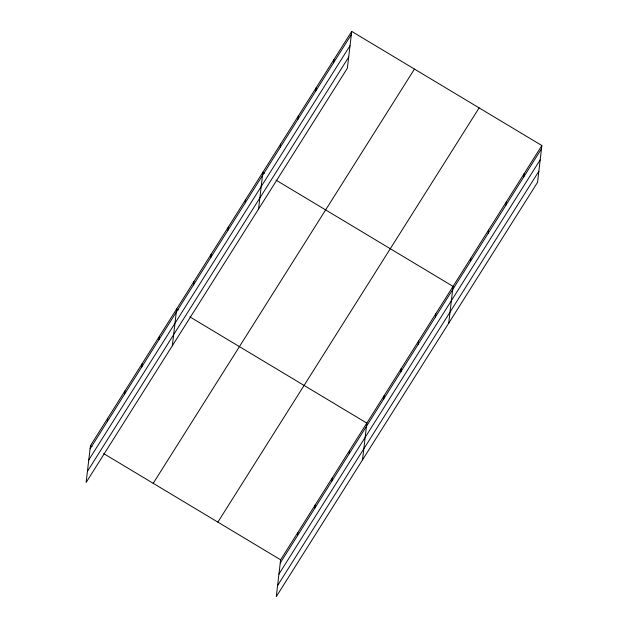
<?xml version="1.0" encoding="UTF-8"?>
<svg xmlns="http://www.w3.org/2000/svg" width="628" height="628" viewBox="0 0 628 628"><rect width="100%" height="100%" fill="white"/><g stroke="black" fill="none" stroke-linecap="round" stroke-linejoin="round"><path stroke-width="0.94" d="M351.704 31.4L90.456 445.652L86.13 482.453L347.378 68.201L351.704 31.4L541.87 145.547L537.544 182.348L276.296 596.6L280.622 559.799L541.87 145.547M107.317 421.545L107.694 418.311M124.556 394.203L124.941 390.969M141.802 366.862L142.179 363.628M159.041 339.52L159.426 336.294M172.339 345.745L176.664 308.952L178.313 309.942M193.526 284.837L193.911 281.611M210.773 257.496L211.149 254.269M228.011 230.154L228.388 226.928M245.258 202.82L245.634 199.586M258.555 209.046L262.873 172.245L264.529 173.234M280.261 147.305L280.637 144.079M298.025 119.139L298.402 115.905M315.79 90.966L316.174 87.739M333.554 62.8L333.939 59.566M297.484 535.692L297.868 532.466M314.73 508.35L315.107 505.124M331.969 481.009L332.353 477.782M349.215 453.667L349.592 450.441M362.513 459.9L366.831 423.099L189.876 316.881M383.7 398.992L384.077 395.758M400.939 371.65L401.316 368.416M418.185 344.309L418.562 341.075M435.424 316.967L435.801 313.733M448.722 323.192L453.047 286.392L276.084 180.173M470.435 261.46L470.812 258.226M488.199 233.286L488.576 230.06M505.964 205.121L506.341 201.886M523.728 176.947L524.105 173.721M90.071 448.887L351.319 34.626M88.776 459.963L350.016 45.711M87.433 471.377L348.681 57.117M153.208 483.325L414.456 69.072M217.869 522.135L479.117 107.883M280.245 563.033L541.493 148.781M278.942 574.11L540.19 159.857M277.6 585.524L538.848 171.271M90.456 445.652L92.104 446.641M103.667 453.581L280.622 559.799"/></g></svg>
